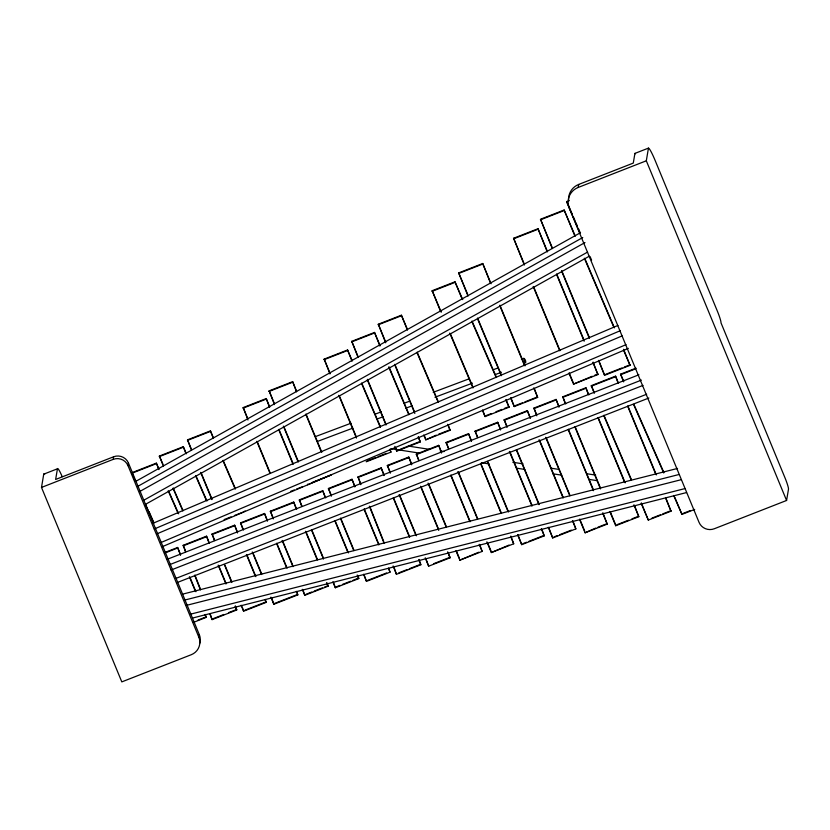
<?xml version="1.0" encoding="UTF-8"?>
<svg xmlns="http://www.w3.org/2000/svg" width="830" height="830" viewBox="0 0 830 830"><rect width="100%" height="100%" fill="white"/><g stroke="black" fill="none" stroke-linecap="round" stroke-linejoin="round"><path stroke-width="1.25" d="M57.446 468.794L55.641 479.46L113.606 456.78A11.392 11.153 9.6 0 1 128.442 463.026L199.283 634.587L198.847 637.201A13.757 13.467 9.6 0 1 191.284 654.704L121.803 681.887L41.5 487.438L43.741 474.158L57.446 468.794A13.176 1.401 68.6 0 1 62.198 476.617M41.5 487.438L113.16 459.395L113.606 456.78M198.847 637.201L127.996 465.64L128.442 463.026M158.852 469.604L156.362 463.13L132.032 472.644M163.386 466.097L159.391 456.054L183.306 446.696L186.397 453.782M185.785 453.19L183.306 446.696M191.346 449.891L187.528 439.838L210.436 430.884L213.486 437.939M180.494 555.239L177.63 547.478L164.61 552.573M185.484 551.815L183.254 545.279L206.535 536.17L209.461 543.256M213.383 438.52L210.436 430.884M208.88 542.654L206.535 536.17M214.431 540.579L212.065 534.001L234.62 525.183L237.588 532.362M193.255 622.459L206.172 617.406L205.28 614.428M247.983 420.001L243.2 407.572L266.243 398.556L269.667 406.856M235.315 605.869L236.685 609.998L212.086 619.626L210.322 614.283M237.494 532.943L234.62 525.183M242.931 529.374L240.576 522.848L264.531 513.48L266.98 519.424M244.892 511.446L244.995 510.865M269.563 407.437L266.243 398.556M274.471 404.604L269.138 390.857L292.658 381.665L296.601 391.231M265.278 599.416L266.171 602.393L243.605 611.212L242.225 607.041M267.374 521.199L264.531 513.48M273.257 518.926L270.393 511.187L293.716 502.057L296.673 509.215M296.507 391.812L292.658 381.665M296.922 591.925L297.814 594.892L273.858 604.261L271.503 597.735M296.082 508.614L293.716 502.057M301.747 506.414L299.381 499.847L322.745 490.706L325.713 497.886M329.967 373.936L324.188 359.11L347.563 349.959L352.117 360.594M307.671 484.16L307.567 484.751L331.18 474.968L312.37 482.323M327.228 583.21L328.109 586.177L304.786 595.297L302.919 589.943M325.111 497.274L322.745 490.706M352.024 361.175L347.563 349.959M358.041 357.357L351.764 341.338L374.527 332.436L380.016 345.456M331.295 496.153L328.452 488.465L352.003 479.263L354.929 486.359M379.912 346.048L374.527 332.436M354.835 486.94L352.003 479.263M385.649 342.78L378.324 324.229L401.398 315.203L407.499 329.51M357.823 575.636L358.705 578.614L335.341 587.754L333.463 582.39M360.77 484.658L358.021 476.908L381.167 467.85L384.114 474.988M366.352 461.21L366.248 461.791L390.951 452.132L390.038 449.186M407.406 330.101L401.398 315.203M384.01 475.569L381.167 467.85M388.658 568.031L390.027 572.161L366.487 581.374L364.142 574.868M390.245 473.152L387.392 465.412L408.785 457.04L411.742 464.198M418.372 436.622L420.26 441.944L396.761 451.136L395.879 448.179M440.657 311.624L432.191 290.708L454.985 281.795L462.725 299.62M411.639 464.79L408.785 457.04M418.725 460.588L416.38 454.072L438.697 445.347L441.633 452.454M418.984 559.42L420.852 564.763L396.45 574.308L394.167 567.751M448.19 424.908L450.119 430.262L425.717 439.817L436.269 435.138M462.103 299.059L454.985 281.795M468.027 296.071L458.689 272.904L482.718 263.504L491.07 283.746M441.529 453.035L438.697 445.347M448.532 448.957L446.167 442.421L468.556 433.654L471.513 440.803M448.19 552.458L450.057 557.822L428.664 566.185L425.811 558.445M490.478 283.134L482.718 263.504M471.409 441.384L468.556 433.654M477.509 437.607L475.144 431.081L497.678 422.263L500.625 429.401M524.332 265.04L513.614 238.262L538.016 228.717L547.364 251.334M479.813 544.916L482.157 551.421L459.841 560.157L478.734 552.22M506.051 399.448L509.039 407.208L485.073 416.587L482.655 409.989M500.532 429.982L497.678 422.263M507.057 427.429L504.204 419.71L527.372 410.653L530.318 417.781M547.261 251.926L538.016 228.717M552.261 248.544L540.506 219.255L564.141 210.011L575.315 236.197M534.323 388.492L537.664 397.404L514.247 406.576L510.865 397.674M510.844 536.066L513.697 543.795L491.308 552.552L509.081 545.051M530.214 418.362L527.372 410.653M574.702 235.596L564.141 210.011M569.058 200.507L566.651 201.991L579.9 232.857M536.792 415.82L533.939 408.08L556.079 399.417L559.036 406.576M578.188 187.456L578.697 184.447L633.28 163.095L634.919 153.405L648.458 148.114A17.098 1.816 68.6 0 1 655.202 160.626L717.411 311.26A10.51 1.11 68.6 0 1 721.011 322.88L784.952 477.717A10.334 1.1 68.6 0 1 788.49 489.192L786.581 500.469L714.277 528.762A11.703 11.454 9.6 0 1 699.036 522.34L569.266 208.091A16.216 15.884 9.6 0 1 578.188 187.456L646.311 160.802L648.458 148.114M541.897 529.322L544.252 535.858L521.717 544.667L517.889 534.572M558.932 407.167L556.079 399.417M565.147 403.318L562.792 396.792L585.897 387.755L588.843 394.883M593.087 362.077L597.911 374.569L573.499 384.114L592.195 376.26M573.011 521.188L575.864 528.897L552.697 537.965L548.869 527.87M588.252 394.281L585.897 387.755M594.27 393.316L591.334 385.628L615.57 376.146L618.526 383.284M623.548 349.285L630.053 365.335L604.603 375.295L598.783 360.355M602.891 512.784L607.228 524.114L585.088 532.777L595.681 528.088M617.935 382.671L615.57 376.146M623.621 381.862L620.591 374.174L635.977 368.157M634.494 505.429L638.81 516.706L615.704 525.743L615.798 525.162M665.702 497.523L671.003 511.197L648.313 520.068L641.341 502.907M694.689 509.413L681.959 514.393L674.769 497.243M523.844 358.238C525.961 369.993 527.538 355.385 521.427 359.151M136.265 481.089L580.512 232.691M137.386 486.577L582.764 237.546M139.606 491.578L584.984 242.557M143.331 500.49L587.578 252.092M146.163 503.955L589.29 256.2M153.052 523.263L617.914 325.453M154.297 528.99L620.352 330.672M157.254 533.721L622.106 335.911M161.165 542.457L626.028 344.647M162.306 546.679L628.351 348.372M540.413 219.836L564.047 210.592M513.511 238.843L537.923 229.298M458.585 273.495L482.614 264.096M432.077 291.34L454.882 282.428M378.221 324.81L401.305 315.784M351.661 341.929L374.434 333.017M324.084 359.691L347.469 350.55M269.045 391.449L292.554 382.246M243.097 408.163L266.139 399.147M187.435 440.419L210.332 431.465M159.287 456.645L183.212 447.287M131.929 473.235L156.258 463.711M367.524 460.743L375.751 457.527M378.107 456.604L386.344 453.388M290.811 491.298L294.276 489.949M296.58 489.046L302.338 486.795M400.392 449.175L420.364 441.363M438.593 434.225L450.223 429.681M485.187 415.955L491.173 413.61M495.967 411.732L501.963 409.387M504.36 408.453L509.153 406.576M224.131 519.57L231.051 516.862M234.517 515.503L243.74 511.892M514.351 405.984L522.547 402.778M524.882 401.865L536.595 397.28M594.519 375.347L598.005 373.988M605.859 374.257L622.054 367.918M624.367 367.016L630.157 364.754M164.506 553.154L177.537 548.059M183.15 545.86L206.442 536.751M211.961 534.593L234.527 525.764M240.482 523.429L264.428 514.061M270.3 511.768L293.623 502.648M299.277 500.428L322.642 491.287M328.358 489.057L351.899 479.844M357.917 477.489L381.063 468.431M387.288 465.993L408.682 457.631M416.276 454.653L438.593 445.928M446.073 443.002L468.462 434.246M475.051 431.662L497.585 422.844M504.111 420.291L527.268 411.234M533.835 408.661L555.976 400.008M562.688 397.373L585.793 388.336M591.24 386.209L615.476 376.727M620.498 374.766L635.873 368.748M166.975 559.41L638.924 374.776M169.455 564.742L641.403 380.109M171.084 570.023L643.032 385.39M175.95 578.396L646.684 394.229M176.925 582.65L648.863 398.016M198.048 620.041L206.265 616.825M212.19 619.035L223.903 614.459M228.582 612.623L236.778 609.417M244.892 610.164L265.081 602.269M273.952 603.68L296.715 594.778M306.052 594.259L311.883 591.977M314.217 591.064L322.382 587.868M324.717 586.955L328.213 585.596M336.607 586.717L340.113 585.347M342.448 584.434L350.634 581.228M352.968 580.315L358.809 578.033M367.763 580.326L386.593 572.959M398.877 572.814L407.001 569.639M409.325 568.726L419.783 564.639M433.519 563.746L450.151 557.231M523.004 543.619L526.562 542.229M528.928 541.305L543.162 535.734M553.952 536.927L557.428 535.568M559.752 534.655L571.331 530.131M598.005 527.175L606.159 523.989M616.96 524.705L628.507 520.192M631.972 518.833L637.751 516.571M651.996 518.086L660.358 514.818M662.745 513.884L671.107 510.606M682.063 513.812L690.166 510.647M315.96 436.404L351.007 423.227M375.181 414.139L381.229 411.867M404.189 403.235L409.024 401.409M433.198 392.32L469.458 378.688M493.632 369.599L498.467 367.783M317.724 441.332L352.781 428.156M376.955 419.067L382.993 416.795M405.953 408.153L412.002 405.88M434.962 397.248L472.436 383.159M495.396 374.527L501.434 372.255M182.496 594.176L677.55 468.431M185.132 599.966L678.919 474.532M186.19 605.433L681.233 479.688M189.935 614.325L684.989 488.58M192.747 617.987L686.535 492.564M408.308 446.073L429.982 449.435M440.18 451.012L444.009 451.603M512.836 462.279L523.035 463.856M551.078 468.203L558.735 469.386M586.779 473.733L595.701 475.123M390.94 448.688L418.984 453.035M481.442 462.725L489.088 463.908M517.132 468.255L524.788 469.438M552.832 473.785L561.754 475.165M588.522 479.315L597.444 480.705M620.591 374.174L623.714 381.281M634.141 404.947L663.834 472.395M633.518 404.345L663.73 472.976M673.628 495.458L681.959 514.393M156.362 463.13L158.955 469.023M168.801 491.412L178.647 513.801M168.189 490.821L178.035 513.21M149.151 511.84L153.82 522.527M132.447 474.418L135.56 481.545M145.416 504.111L153.726 523.118M196.16 476.213L206.95 500.998M195.548 475.611L206.338 500.397M472.011 321.013L496.257 376.862M471.897 321.646L496.143 377.505M505.947 400.081L509.039 407.208M159.391 456.054L162.971 464.323M173.211 487.947L182.942 510.388M173.117 488.528L182.839 510.969M223.135 460.287L235.336 488.517M223.042 460.868L235.232 489.098M566.755 201.41L572.358 214.462M573.374 216.838L574.9 220.396M575.916 222.772L577.452 226.331M578.468 228.707L579.994 232.265M590.078 256.595L591.603 260.153M361.724 383.035L380.431 426.734M361.621 383.616L380.327 427.326M389.934 449.767L390.951 452.132M584.963 258.815L614.408 327.85M584.351 258.213L613.806 327.248M623.455 349.866L630.053 365.335M591.334 385.628L593.865 391.542M603.96 415.239L631.236 479.211M603.866 415.82L631.142 479.792M641.237 503.488L648.313 520.068M417.168 352.169L438.52 402.249M417.065 352.75L437.918 401.647M447.577 424.306L450.119 430.262M432.191 290.708L441.27 312.184M450.358 333.65L472.561 386.137M449.746 333.089L472.965 387.963M482.552 410.622L485.073 416.587M388.98 366.767L408.91 414.129M388.876 367.358L408.806 414.71M418.268 437.213L420.26 441.944M458.689 272.904L467.632 294.297M477.572 318.056L501.424 375.098M477.478 318.647L501.33 375.679M510.772 398.255L514.247 406.576M646.311 160.802L786.581 500.469M627.864 405.891L656.364 474.905M627.76 406.472L655.773 474.304M665.598 498.104L671.003 511.197M541.004 220.448L552.365 247.952M561.744 270.673L589.404 337.644M561.651 271.254L589.3 338.225M598.679 360.946L604.603 375.295M556.702 273.962L583.749 339.449M556.608 274.543L584.144 341.223M592.994 362.658L597.911 374.569M598.171 417.469L625.166 482.842M598.067 418.05L624.575 482.24M633.902 504.816L638.81 516.706M513.614 238.262L523.938 263.266M533.773 287.087L559.835 350.187M569.173 372.815L573.105 382.339M533.182 286.475L559.731 350.779M569.079 373.396L573.499 384.114M562.792 396.792L565.738 403.92M575.066 426.506L600.588 488.31M610.403 512.089L615.31 523.969M574.962 427.087L600.484 488.901M609.811 511.477L615.704 525.743M568.394 429.255L593.533 490.115M568.301 429.836L593.429 490.696M602.798 513.376L607.228 524.114M499.919 305.17L524.985 365.874M499.816 305.751L524.394 365.273M533.732 387.89L537.664 397.404M533.939 408.08L536.398 414.046M546.254 437.918L569.909 495.199M579.765 519.061L584.693 530.993M545.663 437.306L569.816 495.78M579.672 519.653L585.088 532.777M539.645 440.367L563.197 497.409M539.054 439.755L563.103 498M572.43 520.576L575.864 528.897M504.204 419.71L506.663 425.655M516.966 450.617L539.054 504.101M516.374 450.005L538.961 504.682M548.277 527.268L552.697 537.965M509.962 451.997L532.072 505.532M509.371 451.396L531.968 506.113M541.305 528.72L544.252 535.858M475.144 431.081L477.603 437.026M487.926 462.009L508.551 511.965M487.335 461.407L507.96 511.363M517.785 535.153L521.717 544.667M480.85 463.431L501.507 513.438M480.757 464.012L500.915 512.836M510.751 536.647L513.697 543.795M446.167 442.421L448.625 448.366M458.461 472.187L477.644 518.625M487.967 543.629L490.914 550.778M457.87 471.585L477.541 519.217M486.888 541.834L491.308 552.552M450.929 474.978L470.019 521.209M450.835 475.559L469.925 521.79M479.221 544.314L482.157 551.421M378.324 324.229L385.743 342.199M395.142 364.961L414.44 411.68M424.327 435.636L425.323 438.033M394.551 364.349L414.834 413.454M423.736 435.024L425.717 439.817M416.38 454.072L418.828 459.996M429.11 484.886L446.239 526.376M456.521 551.276L459.457 558.383M428.031 483.102L446.135 526.967M455.929 550.674L459.841 560.157M421.101 486.857L438.333 528.606M420.509 486.256L438.728 530.38M447.598 551.857L450.057 557.822M351.764 341.338L358.135 356.776M367.451 379.331L385.587 423.248M367.348 379.912L385.981 425.022M394.8 446.395L396.761 451.136M387.392 465.412L390.349 472.571M399.707 495.23L416.452 535.786M399.116 494.618L415.861 535.174M425.219 557.833L428.664 566.185M393.441 497.585L409.647 536.823M393.347 498.166L409.553 537.415M418.88 560.011L420.852 564.763M324.188 359.11L330.07 373.355M339.387 395.91L356.547 437.462M338.796 395.308L356.444 438.043M364.214 508.852L378.885 544.356M364.121 509.433L378.781 544.937M388.554 568.612L390.027 572.161M305.99 413.963L321.801 452.236M305.897 414.544L321.2 451.624M328.452 488.465L331.388 495.572M340.674 518.055L353.87 550.02M340.58 518.646L353.777 550.601M363.55 574.277L366.487 581.374M335.092 520.607L348.434 552.915M334.998 521.199L347.843 552.303M357.222 575.024L358.705 578.614M269.138 390.857L274.076 402.82M283.953 426.745L298.281 461.439M283.362 426.132L298.188 462.02M278.963 429.359L293.146 463.7M278.859 429.94L293.042 464.292M299.381 499.847L301.85 505.823M311.727 529.758L323.088 557.272M311.634 530.339L323.482 559.047M332.872 581.778L335.341 587.754M306.042 531.895L317.371 559.337M305.45 531.283L317.268 559.918M326.636 582.598L328.109 586.177M243.2 407.572L247.599 418.237M257.383 441.923L270.092 472.716M256.792 441.321L269.999 473.308M270.393 511.187L273.35 518.345M282.708 541.015L292.565 564.888M282.117 540.413L292.959 566.662M302.327 589.331L304.786 595.297M276.805 543.193L287.107 568.156M276.701 543.775L286.516 567.554M296.341 591.323L297.814 594.892M240.576 522.848L243.522 529.986M252.849 552.562L261.689 573.966M252.258 551.96L261.585 574.547M270.912 597.133L273.858 604.261M246.987 555.114L255.889 576.663M246.396 554.502L255.287 576.051M265.175 599.997L266.171 602.393M187.528 439.838L191.44 449.31M201.223 472.986L211.972 499.027M200.632 472.384L211.878 499.608M212.065 534.001L214.534 539.988M224.92 565.137L231.84 581.903M224.328 564.525L231.736 582.484M241.136 605.226L243.605 611.212M218.736 565.707L226.051 583.428M218.145 565.106L225.947 584.009M235.222 606.45L236.685 609.998M177.63 547.478L180.598 554.648M189.977 577.369L195.901 591.717M189.385 576.757L195.309 591.105M205.186 615.02L206.172 617.406M358.021 476.908L360.874 484.077M369.91 506.788L383.709 541.451M369.34 506.176L384.083 543.235M393.119 565.946L396.45 574.308M183.254 545.279L185.588 551.224M194.915 575.024L200.518 589.3M194.822 575.605L200.424 589.881M209.751 613.671L212.086 619.626M113.16 459.395A11.392 11.153 9.6 0 1 127.996 465.64M199.283 634.587A13.757 13.467 9.6 0 1 199.802 643.24M43.741 474.158A13.176 1.401 68.6 0 1 44.633 474.449M634.919 153.405A17.098 1.816 68.6 0 1 635.5 153.789M568.706 201.078A16.216 15.884 9.6 0 1 578.697 184.447"/></g></svg>
